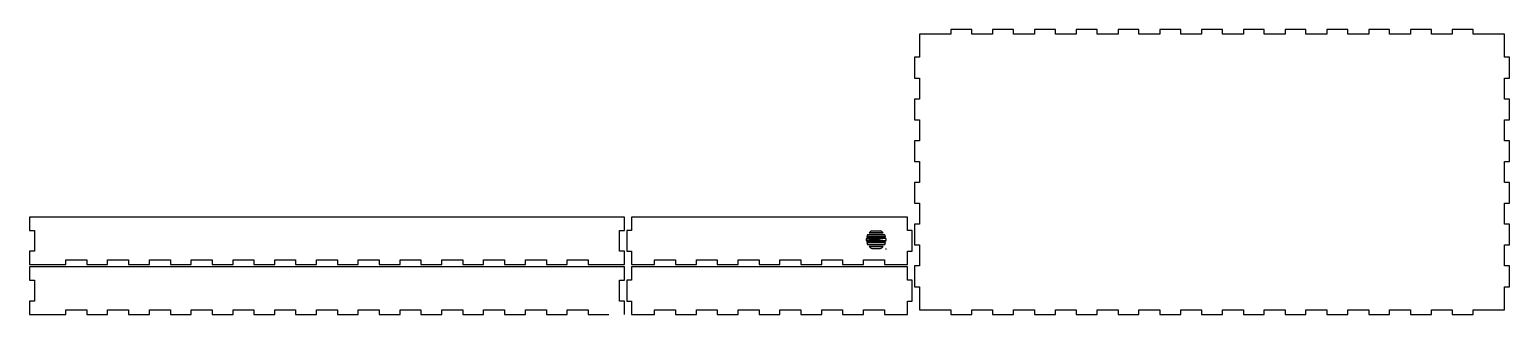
# Model space of a CAD drawing. Header units: millimetres. Extents: x 0 to 1866, y 3 to 363.
import ezdxf

# ---------------------------------------------------------------- set-up
doc = ezdxf.new("R2010")
doc.units = ezdxf.units.MM
doc.layers.get('0').update_dxf_attribs({"linetype": 'CONTINUOUS'})

msp = doc.modelspace()

# ---------------------------------------------------------------- linework, layer by layer
for p, q in [((1055, 98.8), (1080, 96.2)), ((1080, 98.8), (1055.1, 96.3)), ((1079.9, 98.8), (1055.1, 98.8)), ((1079.9, 98.8), (1055.1, 98.8)), ((1055.6, 93.8), (1079.4, 93.8)), ((1078.3, 103.8), (1056.7, 103.8)), ((1056.7, 103.8), (1078.3, 103.8)), ((1062.1, 108.8), (1072.9, 108.8)), ((1056.7, 91.2), (1078.3, 91.2)), ((1062.1, 86.2), (1072.9, 86.2)), ((1080, 85), (1080, 86.2)), ((0, 63), (0, 46.2)), ((750, 63), (0, 63)), ((750, 46.2), (750, 63)), ((0, 46.2), (6, 46.2)), ((6, 46.2), (6, 19.8)), ((744, 19.8), (744, 46.2)), ((744, 46.2), (750, 46.2)), ((6, 19.8), (0, 19.8)), ((0, 19.8), (0, 3)), ((750, 19.8), (744, 19.8)), ((750, 3), (750, 19.8)), ((0, 3), (45.8, 3)), ((45.8, 3), (45.8, 9)), ((45.8, 9), (72.1, 9)), ((72.1, 9), (72.1, 3)), ((72.1, 3), (98.4, 3)), ((98.4, 3), (98.4, 9)), ((98.4, 9), (124.8, 9)), ((124.8, 9), (124.8, 3)), ((124.8, 3), (151.1, 3)), ((151.1, 3), (151.1, 9)), ((151.1, 9), (177.5, 9)), ((177.5, 9), (177.5, 3)), ((177.5, 3), (203.8, 3)), ((203.8, 3), (203.8, 9)), ((203.8, 9), (230.1, 9)), ((230.1, 9), (230.1, 3)), ((230.1, 3), (256.5, 3)), ((256.5, 3), (256.5, 9)), ((256.5, 9), (282.8, 9)), ((282.8, 9), (282.8, 3)), ((282.8, 3), (309.1, 3)), ((309.1, 3), (309.1, 9)), ((309.1, 9), (335.5, 9)), ((335.5, 9), (335.5, 3)), ((335.5, 3), (361.8, 3)), ((361.8, 3), (361.8, 9)), ((361.8, 9), (388.2, 9)), ((388.2, 9), (388.2, 3)), ((388.2, 3), (414.5, 3)), ((414.5, 3), (414.5, 9)), ((414.5, 9), (440.9, 9)), ((440.9, 9), (440.9, 3)), ((440.9, 3), (467.2, 3)), ((467.2, 3), (467.2, 9)), ((467.2, 9), (493.5, 9)), ((493.5, 9), (493.5, 3)), ((493.5, 3), (519.9, 3)), ((519.9, 3), (519.9, 9)), ((519.9, 9), (546.2, 9)), ((546.2, 9), (546.2, 3)), ((546.2, 3), (572.5, 3)), ((572.5, 3), (572.5, 9)), ((572.5, 9), (598.9, 9)), ((598.9, 9), (598.9, 3)), ((598.9, 3), (625.2, 3)), ((625.2, 3), (625.2, 9)), ((625.2, 9), (651.6, 9)), ((651.6, 9), (651.6, 3)), ((651.6, 3), (677.9, 3)), ((677.9, 3), (677.9, 9)), ((677.9, 9), (704.2, 9)), ((704.2, 9), (704.2, 3)), ((704.2, 3), (730.6, 3))]:
    msp.add_line(p, q)
for points in [[(1122, 357), (1122, 327.9), (1116, 327.9), (1116, 301.5), (1122, 301.5), (1122, 275.2), (1116, 275.2), (1116, 248.9), (1122, 248.9), (1122, 222.5), (1116, 222.5), (1116, 196.2), (1122, 196.2), (1122, 169.8), (1116, 169.8), (1116, 143.5), (1122, 143.5), (1122, 117.2), (1116, 117.2), (1116, 90.8), (1122, 90.8), (1122, 64.5), (1116, 64.5), (1116, 38.1), (1122, 38.1), (1122, 11.8), (1122, 9), (1161.8, 9), (1161.8, 3), (1188.1, 3), (1188.1, 9), (1214.4, 9), (1214.4, 3), (1240.8, 3), (1240.8, 9), (1267.1, 9), (1267.1, 3), (1293.5, 3), (1293.5, 9), (1319.8, 9), (1319.8, 3), (1346.1, 3), (1346.1, 9), (1372.5, 9), (1372.5, 3), (1398.8, 3), (1398.8, 9), (1425.2, 9), (1425.2, 3), (1451.5, 3), (1451.5, 9), (1477.8, 9), (1477.8, 3), (1504.2, 3), (1504.2, 9), (1530.5, 9), (1530.5, 3), (1556.8, 3), (1556.8, 9), (1583.2, 9), (1583.2, 3), (1609.5, 3), (1609.5, 9), (1635.9, 9), (1635.9, 3), (1662.2, 3), (1662.2, 9), (1688.6, 9), (1688.6, 3), (1714.9, 3), (1714.9, 9), (1741.2, 9), (1741.2, 3), (1767.6, 3), (1767.6, 9), (1793.9, 9), (1793.9, 3), (1820.2, 3), (1820.2, 9), (1846.6, 9), (1860, 9), (1860, 38.1), (1866, 38.1), (1866, 64.5), (1860, 64.5), (1860, 90.8), (1866, 90.8), (1866, 117.2), (1860, 117.2), (1860, 143.5), (1866, 143.5), (1866, 169.8), (1860, 169.8), (1860, 196.2), (1866, 196.2), (1866, 222.5), (1860, 222.5), (1860, 248.9), (1866, 248.9), (1866, 275.2), (1860, 275.2), (1860, 301.5), (1866, 301.5), (1866, 327.9), (1860, 327.9), (1860, 354.2), (1860, 357), (1820.2, 357), (1820.2, 363), (1793.9, 363), (1793.9, 357), (1767.6, 357), (1767.6, 363), (1741.2, 363), (1741.2, 357), (1714.9, 357), (1714.9, 363), (1688.6, 363), (1688.6, 357), (1662.2, 357), (1662.2, 363), (1635.9, 363), (1635.9, 357), (1609.5, 357), (1609.5, 363), (1583.2, 363), (1583.2, 357), (1556.8, 357), (1556.8, 363), (1530.5, 363), (1530.5, 357), (1504.2, 357), (1504.2, 363), (1477.8, 363), (1477.8, 357), (1451.5, 357), (1451.5, 363), (1425.2, 363), (1425.2, 357), (1398.8, 357), (1398.8, 363), (1372.5, 363), (1372.5, 357), (1346.1, 357), (1346.1, 363), (1319.8, 363), (1319.8, 357), (1293.5, 357), (1293.5, 363), (1267.1, 363), (1267.1, 357), (1240.8, 357), (1240.8, 363), (1214.4, 363), (1214.4, 357), (1188.1, 357), (1188.1, 363), (1161.8, 363), (1161.8, 357), (1135.4, 357)], [(0, 126), (0, 109.2), (6, 109.2), (6, 82.8), (0, 82.8), (0, 66), (45.8, 66), (45.8, 72), (72.1, 72), (72.1, 66), (98.4, 66), (98.4, 72), (124.8, 72), (124.8, 66), (151.1, 66), (151.1, 72), (177.5, 72), (177.5, 66), (203.8, 66), (203.8, 72), (230.1, 72), (230.1, 66), (256.5, 66), (256.5, 72), (282.8, 72), (282.8, 66), (309.1, 66), (309.1, 72), (335.5, 72), (335.5, 66), (361.8, 66), (361.8, 72), (388.2, 72), (388.2, 66), (414.5, 66), (414.5, 72), (440.9, 72), (440.9, 66), (467.2, 66), (467.2, 72), (493.5, 72), (493.5, 66), (519.9, 66), (519.9, 72), (546.2, 72), (546.2, 66), (572.5, 66), (572.5, 72), (598.9, 72), (598.9, 66), (625.2, 66), (625.2, 72), (651.6, 72), (651.6, 66), (677.9, 66), (677.9, 72), (704.2, 72), (704.2, 66), (730.6, 66), (750, 66), (750, 82.8), (744, 82.8), (744, 109.2), (750, 109.2), (750, 126)], [(759, 126), (759, 109.2), (753, 109.2), (753, 82.8), (759, 82.8), (759, 66), (788.1, 66), (788.1, 72), (814.5, 72), (814.5, 66), (840.8, 66), (840.8, 72), (867.2, 72), (867.2, 66), (893.5, 66), (893.5, 72), (919.8, 72), (919.8, 66), (946.2, 66), (946.2, 72), (972.5, 72), (972.5, 66), (998.9, 66), (998.9, 72), (1025.2, 72), (1025.2, 66), (1051.5, 66), (1051.5, 72), (1077.9, 72), (1077.9, 66), (1104.2, 66), (1107, 66), (1107, 82.8), (1113, 82.8), (1113, 109.2), (1107, 109.2), (1107, 126)], [(1079.9, 96.2), (1055.1, 96.2)], [(1055.6, 101.2), (1079.4, 101.2)], [(1076.4, 106.2), (1058.6, 106.2)], [(1058.6, 88.8), (1076.4, 88.8)], [(759, 63), (759, 46.2), (753, 46.2), (753, 19.8), (759, 19.8), (759, 3), (788.1, 3), (788.1, 9), (814.5, 9), (814.5, 3), (840.8, 3), (840.8, 9), (867.2, 9), (867.2, 3), (893.5, 3), (893.5, 9), (919.8, 9), (919.8, 3), (946.2, 3), (946.2, 9), (972.5, 9), (972.5, 3), (998.9, 3), (998.9, 9), (1025.2, 9), (1025.2, 3), (1051.5, 3), (1051.5, 9), (1077.9, 9), (1077.9, 3), (1104.2, 3), (1107, 3), (1107, 19.8), (1113, 19.8), (1113, 46.2), (1107, 46.2), (1107, 63)]]:
    msp.add_lwpolyline(points, close=True)
msp.add_lwpolyline([(1079.4, 93.8), (1055.6, 93.8, 0.054781), (1056.7, 91.2), (1078.3, 91.2, 0.054781)], format="xyb", close=True)
for start, end in [(174.2608, 185.7392), (150, 162.5424), (115.8419, 135.573), (44.427, 64.1581), (17.4576, 30), (-5.7392, 5.7392), (224.427, 244.1581), (295.8419, 315.573)]:
    msp.add_arc((1067.5, 97.5), 12.5, start, end)

doc.saveas('drawing.dxf')
